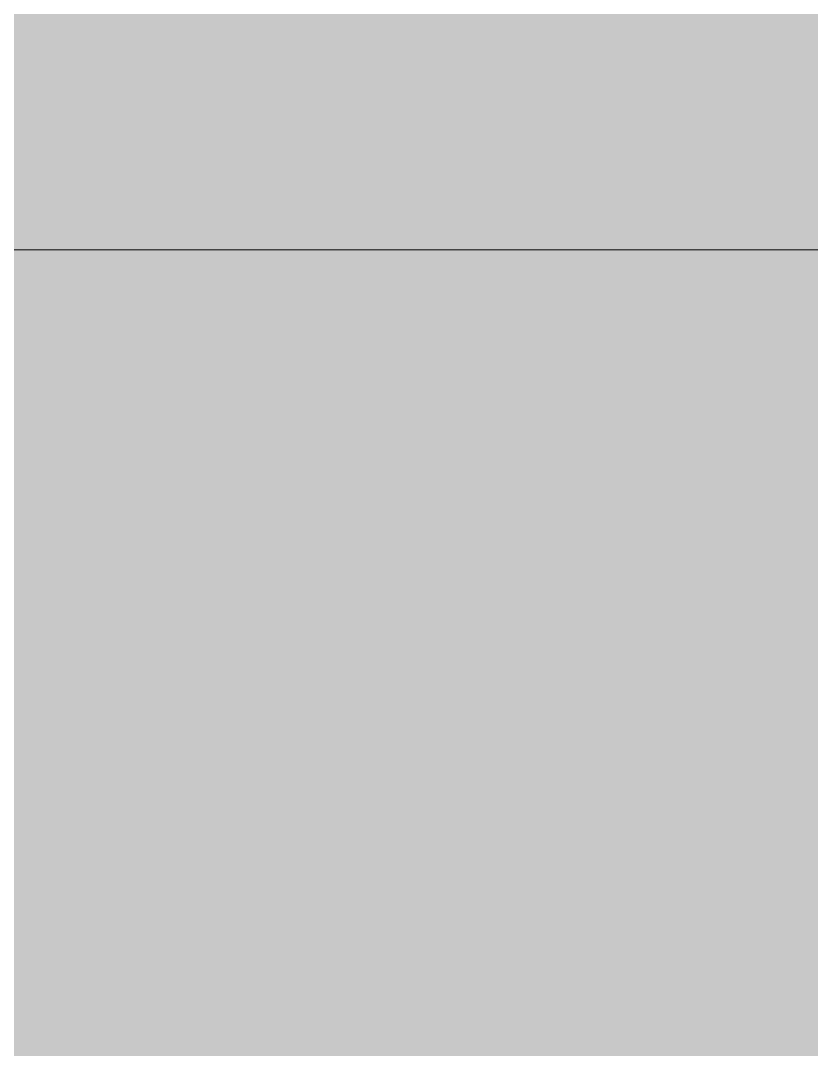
# Model space of a CAD drawing. Header units: millimetres. Extents: x 855 to 55508, y -2517 to 10900.
# Drawn here: x 27823.0081 to 27823.1584, y 49.8481 to 50.0436 of the extents above; entities that cross this region are included whole.
import ezdxf

# ---------------------------------------------------------------- set-up
doc = ezdxf.new("R2010")
doc.units = ezdxf.units.MM
doc.layers.add('A-GENM', color=7, linetype='Continuous', lineweight=9)
doc.layers.add('A-WALL-PATT', color=7, linetype='Continuous', lineweight=9)

# ---------------------------------------------------------------- blocks, each defined once
blk = doc.blocks.new('Плинтус - Плинтус светлый _сад_-32860329-Развертка 1_68-2')
at = {"layer": 'A-GENM'}
h = blk.add_hatch(color=256, dxfattribs=at)
h.paths.add_polyline_path([(-600.65013, 0), (-525.81388, 0), (-525.81388, 50), (-1978.97935, 50), (-1978.97935, 0), (-766.74516, 0)])
h.paths.add_polyline_path([(-10234.16165, 0), (-9156.31888, 0), (-9156.31888, 50), (-10364.00001, 50), (-10364.00001, 0)])
h.paths.add_polyline_path([(-9096.31888, 0), (-7786.31888, 0), (-7786.31888, 50), (-9096.31888, 50), (-9096.31888, 5.31084)])
h.paths.add_polyline_path([(-2038.97935, 0), (-2038.97935, 50), (-3348.97935, 50), (-3348.97935, 0), (-2095.50537, 0)])
h.paths.add_polyline_path([(-7726.31888, 0), (-7210.29823, 0), (-7210.29823, 50), (-7726.31888, 50)])
h.paths.add_polyline_path([(-7150.29823, 0), (-5840.29823, 0), (-5840.29823, 50), (-7150.29823, 50)])
h.paths.add_polyline_path([(-5780.29823, 0), (-5260.00001, 0), (-5260.00001, 50), (-5780.29823, 50)])
h.paths.add_polyline_path([(-5200.00001, 0), (-3890.00001, 0), (-3890.00001, 50), (-5200.00001, 50)])
h.paths.add_polyline_path([(-3408.97935, 0), (-3408.97935, 50), (-3830.00001, 50), (-3830.00001, 0), (-3424.26558, 0)])
blk.add_line((-9096.31888, 50), (-7786.31888, 50), dxfattribs=at)

msp = doc.modelspace()

# ---------------------------------------------------------------- hatches: boundary and pattern name
at = {"layer": 'A-WALL-PATT'}
h = msp.add_hatch(color=256, dxfattribs=at)
h.paths.add_polyline_path([(26538.52357, 50), (27761.20469, 50), (27761.20469, 80), (27701.20469, 80), (27701.20469, 477.2084), (27587.44919, 843.13944), (27446.09395, 1259.30647), (27293.32497, 1673.64198), (27268.65017, 1705.49106), (27247.22356, 1726.75359), (27228.1982, 1739.23822), (27213.71115, 1743.81159), (27201.42346, 1742.75336), (27191.98018, 1737.40115), (27184.95321, 1728.59711), (27181.03502, 1719.83249), (27178.56593, 1709.64339), (27174.51473, 1681.38309), (27171.84653, 1673.64198), (27169.54561, 1669.39816), (27166.18478, 1666.02577), (27162.31124, 1664.53991), (27157.96832, 1664.97177), (27153.18135, 1667.22323), (27147.97383, 1671.18303), (27142.36925, 1676.73989), (27136.3911, 1683.78254), (27128.05913, 1695.10837), (27116.43641, 1712.47348), (27101.58313, 1735.0241), (27093.71635, 1746.19984), (27085.56675, 1756.80058), (27076.32182, 1767.22899), (27068.45093, 1774.75122), (27059.50138, 1781.34293), (27050.33341, 1786.04081), (27041.02841, 1788.9301), (27031.67065, 1790.11456), (27022.34443, 1789.69791), (27013.13404, 1787.7839), (27004.12376, 1784.47627), (26995.39787, 1779.87874), (26987.04067, 1774.09507), (26979.13644, 1767.22899), (26969.69642, 1756.80058), (26961.59947, 1746.19984), (26952.11328, 1732.52225), (26945.92955, 1723.48088), (26939.69934, 1714.91359), (26933.28481, 1707.13053), (26926.54822, 1700.44177), (26919.42673, 1695.10837), (26912.05984, 1691.25883), (26904.62095, 1688.99948), (26897.28345, 1688.43664), (26890.22071, 1689.67664), (26883.60612, 1692.82581), (26877.61124, 1697.98396), (26872.33288, 1704.98555), (26867.76878, 1713.31314), (26863.90982, 1722.42501), (26860.74691, 1731.77947), (26858.26784, 1740.83837), (26854.2111, 1757.18903), (26851.56097, 1764.615), (26846.84323, 1772.7786), (26842.26653, 1778.38408), (26834.52193, 1784.89354), (26823.95998, 1791.20985), (26809.95834, 1796.70494), (26794.17315, 1800.00356), (26774.83472, 1800.40064), (26752.55076, 1796.70494), (26727.3208, 1787.85231), (26699.14434, 1772.7786), (26668.0209, 1750.41967), (26538.52357, 1645.71511), (26538.52357, 238.61464)])
h.paths.add_polyline_path([(30946.57272, 50), (31077.22534, 50), (31077.22534, 80), (30932.58349, 80)])
h.paths.add_polyline_path([(31191.86636, 50), (31307.33791, 50), (31362.23598, 272.88321), (31438.86096, 550.03112), (31524.89743, 831.44373), (31620.34539, 1117.12105), (31725.20482, 1407.06306), (31576.65035, 1574.19238), (31423.07047, 1735.22545), (31390.62221, 1767.50876), (31362.87791, 1789.49329), (31339.55611, 1802.58116), (31320.3754, 1808.17446), (31305.05432, 1807.6753), (31293.31146, 1802.48579), (31284.86537, 1794.00803), (31279.42743, 1783.62986), (31276.504, 1772.3317), (31275.36613, 1759.84323), (31275.36613, 1745.76403), (31275.48719, 1735.22545), (31275.36613, 1728.16436), (31274.34926, 1719.70919), (31272.49623, 1712.78599), (31269.85556, 1707.47063), (31266.47573, 1703.83895), (31262.4055, 1701.96314), (31257.69899, 1701.84285), (31252.41522, 1703.41103), (31246.61342, 1706.59819), (31240.35278, 1711.33482), (31233.69253, 1717.55142), (31226.69188, 1725.17849), (31219.41002, 1734.14651), (31211.89588, 1744.34463), (31196.18378, 1767.25569), (31179.52603, 1791.33735), (31167.92763, 1806.5574), (31161.88195, 1813.97064), (31152.67732, 1823.92572), (31143.21085, 1832.5366), (31133.47746, 1839.4759), (31123.47864, 1844.44966), (31113.27126, 1847.44479), (31102.9399, 1848.58883), (31092.56933, 1848.01037), (31082.24433, 1845.83797), (31072.0497, 1842.20022), (31062.07021, 1837.2257), (31052.39064, 1831.04298), (31043.09577, 1823.78064), (31034.2704, 1815.56726), (31025.9993, 1806.53142), (31018.36724, 1796.80169), (31011.43577, 1786.51393), (31001.83261, 1769.72851), (30994.4729, 1755.49015), (30983.32824, 1733.36742), (30978.06065, 1723.78048), (30972.59232, 1715.0023), (30966.78666, 1707.23058), (30960.5458, 1700.63745), (30953.93889, 1695.28475), (30947.08013, 1691.20457), (30940.08369, 1688.429), (30933.06375, 1686.99014), (30926.1345, 1686.92009), (30919.41013, 1688.25095), (30912.99756, 1691.01166), (30906.82253, 1695.15228), (30897.86823, 1703.29228), (30887.04689, 1714.51272), (30876.01051, 1725.93398), (30870.0915, 1731.83755), (30859.66347, 1741.41606), (30847.57144, 1751.42309), (30833.63082, 1761.55529), (30817.89291, 1771.06356), (30800.44803, 1779.12512), (30781.38649, 1784.91719), (30760.79863, 1787.61698), (30738.77475, 1786.40168), (30715.40518, 1780.44853), (30690.78022, 1768.93472), (30664.99021, 1751.03746), (30638.12546, 1725.93398), (30341.88311, 1346.76106), (30690.10351, 600), (31197.22534, 600), (31197.22534, 80), (31137.22534, 80), (31137.22534, 50), (31185.50962, 50)])
h.paths.add_polyline_path([(33905.57302, 50), (33912.46559, 80), (33592.05091, 80), (33603.46831, 50), (33903.19966, 50)])
h.paths.add_polyline_path([(27821.20469, 50), (27823.3017, 50), (27821.20469, 57.42769), (27821.20469, 55.52994)])
h.paths.add_polyline_path([(33448.54422, 402.01669), (33448.54422, 605), (33474.75609, 605), (33508.54422, 650), (33868.54422, 650), (33894.75609, 605), (33908.54422, 605), (33908.54422, 610), (34069.9294, 610), (34087.1618, 657.4992), (34130.55233, 767.21095), (34176.33105, 873.59859), (34216.6396, 960.70297), (34258.02653, 1043.69741), (34297.43578, 1117.00023), (34334.21244, 1180.21852), (34367.7016, 1232.95936), (34397.24836, 1274.82982), (34374.69295, 1327.80948), (34364.94502, 1349.77271), (34351.04134, 1379.42004), (34334.21244, 1413.17615), (34315.90333, 1448.28093), (34295.93975, 1486.80003), (34285.71369, 1508.17601), (34275.04305, 1532.64425), (34267.15552, 1552.18864), (34256.56938, 1581.23581), (34246.3884, 1611.75815), (34234.92683, 1649.13986), (34217.97685, 1709.64337), (34204.01785, 1762.73815), (34188.33994, 1825.34875), (34177.19031, 1871.12071), (34163.61739, 1892.31617), (34150.89941, 1910.0659), (34138.38552, 1925.43713), (34126.29641, 1938.28067), (34114.63491, 1948.75146), (34103.40383, 1957.00441), (34092.60598, 1963.19445), (34082.24418, 1967.4765), (34072.32123, 1970.00549), (34062.83996, 1970.93634), (34053.80318, 1970.42398), (34045.2137, 1968.62332), (34037.07433, 1965.6893), (34029.38789, 1961.77683), (34022.11154, 1957.00441), (34015.38506, 1951.63627), (34009.0743, 1945.71801), (34002.26455, 1938.28067), (33997.84814, 1932.96018), (33991.54308, 1924.38874), (33988.46218, 1919.89062), (33980.66942, 1906.9471), (33974.13856, 1894.3168), (33965.98341, 1876.36722), (33958.80338, 1860.17306), (33954.00609, 1850.66351), (33948.83124, 1842.40744), (33946.05647, 1838.82864), (33943.15536, 1835.66647), (33940.12725, 1832.95897), (33936.97148, 1830.74414), (33933.68739, 1829.06001), (33930.27432, 1827.94459), (33926.73161, 1827.43591), (33923.0586, 1827.57197), (33919.25462, 1828.3908), (33915.31902, 1829.93042), (33911.25114, 1832.22884), (33907.05031, 1835.32408), (33902.71587, 1839.25417), (33898.24717, 1844.05711), (33893.64354, 1849.77092), (33888.90417, 1856.43314), (33878.87556, 1872.29032), (33867.61428, 1890.13552), (33861.32817, 1899.26315), (33854.50202, 1908.2392), (33847.05854, 1916.84748), (33838.92045, 1924.8718), (33830.01045, 1932.09597), (33820.25125, 1938.30378), (33809.56557, 1943.27905), (33797.87611, 1946.80557), (33785.10558, 1948.66717), (33771.1767, 1948.64764), (33756.01217, 1946.53078), (33739.5347, 1942.10041), (33721.667, 1935.14033), (33652.10844, 1731.16957), (33582.74596, 1538.96457), (33513.57957, 1358.52532), (33444.60927, 1189.85182), (33375.83505, 1032.94408), (33307.25693, 887.8021), (33238.87488, 754.42587), (33331.65341, 612.07125), (33416.59521, 464.95135), (33438.55225, 421.69935)])

# ---------------------------------------------------------------- block references
at = {"layer": 'A-GENM'}
msp.add_blockref('Плинтус - Плинтус светлый _сад_-32860329-Развертка 1_68-2', (36917.52357, 0), dxfattribs=at)

doc.saveas('drawing.dxf')
